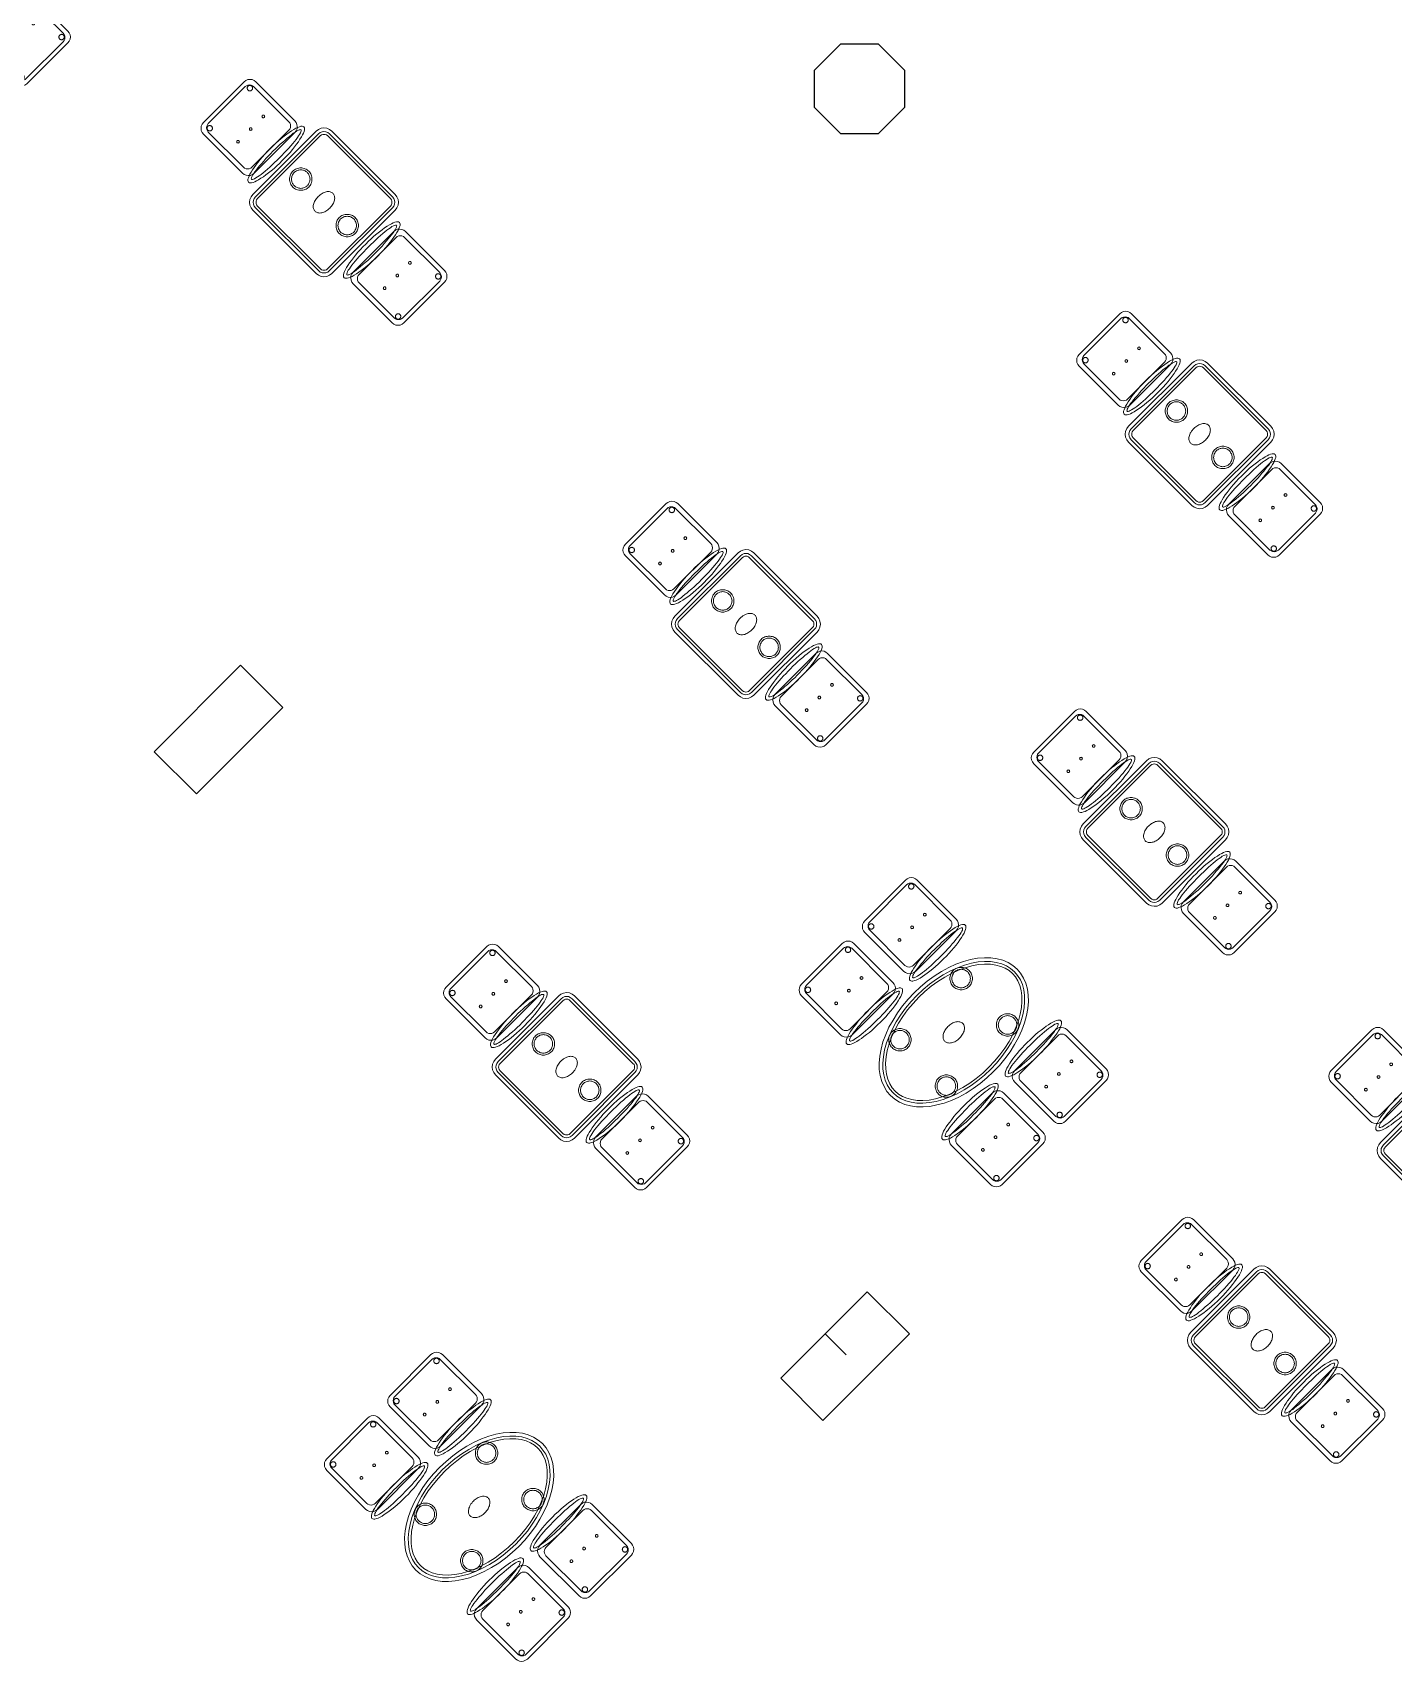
# Model space of a CAD drawing. Header units: metres. Extents: x 2172.2 to 2210.6, y 415.3 to 458.1.
# Drawn here: x 2188.1 to 2197.21, y 426.34 to 437.29 of the extents above; entities that cross this region are included whole.
import ezdxf

# ---------------------------------------------------------------- set-up
doc = ezdxf.new("R2010")
doc.units = ezdxf.units.M
for name, color, linetype, lineweight in [('NC_N1_CHAIRS', 7, 'CONTINUOUS', 13), ('NC_N1_COLUMNS', 7, 'CONTINUOUS', 25), ('NC_N1_TABLES', 7, 'CONTINUOUS', 13), ('NC_N1_WALLS', 7, 'CONTINUOUS', 25)]:
    doc.layers.add(name, color=color, linetype=linetype, lineweight=lineweight)

# ---------------------------------------------------------------- blocks, each defined once
blk = doc.blocks.new('NC_N1_ARCHITECTURE')
at = {"layer": 'NC_N1_COLUMNS', "linetype": 'CONTINUOUS', "lineweight": -2}
for points in [[(3.761419, 2.614322), (3.511421, 2.614322), (3.334645, 2.791097), (3.334678, 3.041131), (3.511421, 3.217871), (3.761419, 3.217871), (3.938195, 3.041095), (3.938195, 2.791097)], [(-0.227707, -1.230871), (-0.807532, -1.810695), (-1.09034, -1.52782), (-0.510547, -0.948031)], [(3.972293, -5.430871), (3.392468, -6.010695), (3.10966, -5.72782), (3.406613, -5.430871), (3.54805, -5.572274), (3.406645, -5.430836), (3.689453, -5.148031)]]:
    blk.add_lwpolyline(points, close=True, dxfattribs=at)
blk = doc.blocks.new('NC_N1_DINING_TWO_SQUARE')
at = {"color": 0, "linetype": 'CONTINUOUS', "lineweight": -2}
for points in [[(0.3, -0.375), (-0.3, -0.375), (-0.319, -0.372), (-0.338, -0.365), (-0.353, -0.353), (-0.365, -0.338), (-0.372, -0.319), (-0.375, -0.3), (-0.375, 0.3), (-0.372, 0.319), (-0.365, 0.337), (-0.353, 0.353), (-0.338, 0.365), (-0.319, 0.372), (-0.3, 0.375), (0.3, 0.375), (0.319, 0.372), (0.337, 0.365), (0.353, 0.353), (0.365, 0.337), (0.372, 0.319), (0.375, 0.3), (0.375, -0.3), (0.372, -0.319), (0.365, -0.338), (0.353, -0.353), (0.337, -0.365), (0.319, -0.372)], [(0.298, -0.35), (-0.298, -0.35), (-0.313, -0.348), (-0.325, -0.343), (-0.335, -0.335), (-0.343, -0.325), (-0.348, -0.313), (-0.35, -0.298), (-0.35, 0.298), (-0.348, 0.313), (-0.343, 0.325), (-0.335, 0.335), (-0.325, 0.343), (-0.313, 0.348), (-0.298, 0.35), (0.298, 0.35), (0.313, 0.348), (0.325, 0.343), (0.335, 0.335), (0.343, 0.325), (0.348, 0.313), (0.35, 0.298), (0.35, -0.298), (0.348, -0.313), (0.343, -0.325), (0.335, -0.335), (0.325, -0.343), (0.313, -0.348)], [(0.297, -0.332), (-0.297, -0.332), (-0.308, -0.331), (-0.316, -0.327), (-0.322, -0.322), (-0.327, -0.316), (-0.331, -0.308), (-0.332, -0.297), (-0.332, 0.297), (-0.331, 0.308), (-0.327, 0.316), (-0.322, 0.322), (-0.316, 0.327), (-0.308, 0.331), (-0.297, 0.332), (0.297, 0.332), (0.308, 0.331), (0.316, 0.327), (0.322, 0.322), (0.327, 0.316), (0.331, 0.308), (0.332, 0.297), (0.332, -0.297), (0.331, -0.308), (0.327, -0.316), (0.322, -0.322), (0.316, -0.327), (0.308, -0.331)], [(0.075, 0.22), (0.075, 0.213), (0.074, 0.205), (0.072, 0.198), (0.069, 0.191), (0.066, 0.185), (0.062, 0.178), (0.058, 0.172), (0.053, 0.167), (0.048, 0.162), (0.042, 0.158), (0.035, 0.154), (0.029, 0.151), (0.022, 0.148), (0.015, 0.146), (0.007, 0.145), (0, 0.145), (-0.007, 0.145), (-0.015, 0.146), (-0.022, 0.148), (-0.029, 0.151), (-0.035, 0.154), (-0.042, 0.158), (-0.048, 0.162), (-0.053, 0.167), (-0.058, 0.172), (-0.062, 0.178), (-0.066, 0.185), (-0.069, 0.191), (-0.072, 0.198), (-0.074, 0.205), (-0.075, 0.213), (-0.075, 0.22), (-0.075, 0.227), (-0.074, 0.235), (-0.072, 0.242), (-0.069, 0.249), (-0.066, 0.255), (-0.062, 0.262), (-0.058, 0.268), (-0.053, 0.273), (-0.048, 0.278), (-0.042, 0.282), (-0.035, 0.286), (-0.029, 0.289), (-0.022, 0.292), (-0.015, 0.294), (-0.007, 0.295), (0, 0.295), (0.007, 0.295), (0.015, 0.294), (0.022, 0.292), (0.029, 0.289), (0.035, 0.286), (0.042, 0.282), (0.048, 0.278), (0.053, 0.273), (0.058, 0.268), (0.062, 0.262), (0.066, 0.255), (0.069, 0.249), (0.072, 0.242), (0.074, 0.235), (0.075, 0.227)], [(0.062, 0.22), (0.062, 0.214), (0.061, 0.208), (0.059, 0.202), (0.057, 0.196), (0.055, 0.191), (0.052, 0.186), (0.048, 0.181), (0.044, 0.176), (0.039, 0.172), (0.034, 0.168), (0.029, 0.165), (0.024, 0.163), (0.018, 0.161), (0.012, 0.159), (0.006, 0.158), (0, 0.158), (-0.006, 0.158), (-0.012, 0.159), (-0.018, 0.161), (-0.024, 0.163), (-0.029, 0.165), (-0.034, 0.168), (-0.039, 0.172), (-0.044, 0.176), (-0.048, 0.181), (-0.052, 0.186), (-0.055, 0.191), (-0.057, 0.196), (-0.059, 0.202), (-0.061, 0.208), (-0.062, 0.214), (-0.062, 0.22), (-0.062, 0.226), (-0.061, 0.232), (-0.059, 0.238), (-0.057, 0.244), (-0.055, 0.249), (-0.052, 0.254), (-0.048, 0.259), (-0.044, 0.264), (-0.039, 0.268), (-0.034, 0.272), (-0.029, 0.275), (-0.024, 0.277), (-0.018, 0.279), (-0.012, 0.281), (-0.006, 0.282), (0, 0.282), (0.006, 0.282), (0.012, 0.281), (0.018, 0.279), (0.024, 0.277), (0.029, 0.275), (0.034, 0.272), (0.039, 0.268), (0.044, 0.264), (0.048, 0.259), (0.052, 0.254), (0.055, 0.249), (0.057, 0.244), (0.059, 0.238), (0.061, 0.232), (0.062, 0.226)], [(0.085, 0), (0.085, 0.005), (0.083, 0.011), (0.081, 0.016), (0.079, 0.021), (0.075, 0.026), (0.071, 0.031), (0.066, 0.035), (0.06, 0.039), (0.054, 0.043), (0.047, 0.046), (0.04, 0.049), (0.033, 0.051), (0.025, 0.053), (0.017, 0.054), (0.008, 0.055), (0, 0.055), (-0.008, 0.055), (-0.017, 0.054), (-0.025, 0.053), (-0.033, 0.051), (-0.04, 0.049), (-0.047, 0.046), (-0.054, 0.043), (-0.06, 0.039), (-0.066, 0.035), (-0.071, 0.031), (-0.075, 0.026), (-0.079, 0.021), (-0.081, 0.016), (-0.083, 0.011), (-0.085, 0.005), (-0.085, 0), (-0.085, -0.005), (-0.083, -0.011), (-0.081, -0.016), (-0.079, -0.021), (-0.075, -0.026), (-0.071, -0.031), (-0.066, -0.035), (-0.06, -0.039), (-0.054, -0.043), (-0.047, -0.046), (-0.04, -0.049), (-0.033, -0.051), (-0.025, -0.053), (-0.017, -0.054), (-0.008, -0.055), (0, -0.055), (0.008, -0.055), (0.017, -0.054), (0.025, -0.053), (0.033, -0.051), (0.04, -0.049), (0.047, -0.046), (0.054, -0.043), (0.06, -0.039), (0.066, -0.035), (0.071, -0.031), (0.075, -0.026), (0.079, -0.021), (0.081, -0.016), (0.083, -0.011), (0.085, -0.005)], [(0.075, -0.22), (0.075, -0.227), (0.074, -0.235), (0.072, -0.242), (0.069, -0.249), (0.066, -0.255), (0.062, -0.262), (0.058, -0.268), (0.053, -0.273), (0.048, -0.278), (0.042, -0.282), (0.035, -0.286), (0.029, -0.289), (0.022, -0.292), (0.015, -0.294), (0.007, -0.295), (0, -0.295), (-0.007, -0.295), (-0.015, -0.294), (-0.022, -0.292), (-0.029, -0.289), (-0.035, -0.286), (-0.042, -0.282), (-0.048, -0.278), (-0.053, -0.273), (-0.058, -0.268), (-0.062, -0.262), (-0.066, -0.255), (-0.069, -0.249), (-0.072, -0.242), (-0.074, -0.235), (-0.075, -0.227), (-0.075, -0.22), (-0.075, -0.213), (-0.074, -0.205), (-0.072, -0.198), (-0.069, -0.191), (-0.066, -0.185), (-0.062, -0.178), (-0.058, -0.172), (-0.053, -0.167), (-0.048, -0.162), (-0.042, -0.158), (-0.035, -0.154), (-0.029, -0.151), (-0.022, -0.148), (-0.015, -0.146), (-0.007, -0.145), (0, -0.145), (0.007, -0.145), (0.015, -0.146), (0.022, -0.148), (0.029, -0.151), (0.035, -0.154), (0.042, -0.158), (0.048, -0.162), (0.053, -0.167), (0.058, -0.172), (0.062, -0.178), (0.066, -0.185), (0.069, -0.191), (0.072, -0.198), (0.074, -0.205), (0.075, -0.213)], [(0.062, -0.22), (0.062, -0.226), (0.061, -0.232), (0.059, -0.238), (0.057, -0.244), (0.055, -0.249), (0.052, -0.254), (0.048, -0.259), (0.044, -0.264), (0.039, -0.268), (0.034, -0.272), (0.029, -0.275), (0.024, -0.277), (0.018, -0.279), (0.012, -0.281), (0.006, -0.282), (0, -0.282), (-0.006, -0.282), (-0.012, -0.281), (-0.018, -0.279), (-0.024, -0.277), (-0.029, -0.275), (-0.034, -0.272), (-0.039, -0.268), (-0.044, -0.264), (-0.048, -0.259), (-0.052, -0.254), (-0.055, -0.249), (-0.057, -0.244), (-0.059, -0.238), (-0.061, -0.232), (-0.062, -0.226), (-0.062, -0.22), (-0.062, -0.214), (-0.061, -0.208), (-0.059, -0.202), (-0.057, -0.196), (-0.055, -0.191), (-0.052, -0.186), (-0.048, -0.181), (-0.044, -0.176), (-0.039, -0.172), (-0.034, -0.168), (-0.029, -0.165), (-0.024, -0.163), (-0.018, -0.161), (-0.012, -0.159), (-0.006, -0.158), (0, -0.158), (0.006, -0.158), (0.012, -0.159), (0.018, -0.161), (0.024, -0.163), (0.029, -0.165), (0.034, -0.168), (0.039, -0.172), (0.044, -0.176), (0.048, -0.181), (0.052, -0.186), (0.055, -0.191), (0.057, -0.196), (0.059, -0.202), (0.061, -0.208), (0.062, -0.214)]]:
    blk.add_lwpolyline(points, close=True, dxfattribs=at)
blk = doc.blocks.new('NC_N1_CHAIR_OLIVE')
at = {"color": 0, "linetype": 'CONTINUOUS', "lineweight": -2}
for points in [[(0.262, 0.222), (0.261, 0.228), (0.257, 0.233), (0.251, 0.239), (0.242, 0.244), (0.231, 0.249), (0.218, 0.254), (0.203, 0.258), (0.185, 0.262), (0.166, 0.266), (0.146, 0.269), (0.124, 0.272), (0.1, 0.275), (0.076, 0.277), (0.051, 0.278), (0.026, 0.279), (0, 0.279), (-0.026, 0.279), (-0.051, 0.278), (-0.076, 0.277), (-0.1, 0.275), (-0.124, 0.272), (-0.146, 0.269), (-0.166, 0.266), (-0.185, 0.262), (-0.203, 0.258), (-0.218, 0.254), (-0.231, 0.249), (-0.242, 0.244), (-0.251, 0.239), (-0.257, 0.233), (-0.261, 0.228), (-0.262, 0.222), (-0.261, 0.216), (-0.257, 0.211), (-0.251, 0.205), (-0.242, 0.2), (-0.231, 0.195), (-0.218, 0.19), (-0.203, 0.186), (-0.185, 0.182), (-0.166, 0.178), (-0.146, 0.175), (-0.124, 0.172), (-0.1, 0.169), (-0.076, 0.167), (-0.051, 0.166), (-0.026, 0.165), (0, 0.165), (0.026, 0.165), (0.051, 0.166), (0.076, 0.167), (0.1, 0.169), (0.124, 0.172), (0.146, 0.175), (0.166, 0.178), (0.185, 0.182), (0.203, 0.186), (0.218, 0.19), (0.231, 0.195), (0.242, 0.2), (0.251, 0.205), (0.257, 0.211), (0.261, 0.216)], [(0.235, 0.222), (0.234, 0.225), (0.23, 0.228), (0.225, 0.231), (0.217, 0.234), (0.207, 0.237), (0.195, 0.239), (0.182, 0.242), (0.166, 0.244), (0.149, 0.246), (0.131, 0.248), (0.111, 0.249), (0.09, 0.251), (0.068, 0.252), (0.046, 0.252), (0.023, 0.253), (0, 0.253), (-0.023, 0.253), (-0.046, 0.252), (-0.068, 0.252), (-0.09, 0.251), (-0.111, 0.249), (-0.131, 0.248), (-0.149, 0.246), (-0.166, 0.244), (-0.182, 0.242), (-0.195, 0.239), (-0.207, 0.237), (-0.217, 0.234), (-0.225, 0.231), (-0.23, 0.228), (-0.234, 0.225), (-0.235, 0.222), (-0.234, 0.219), (-0.23, 0.216), (-0.225, 0.213), (-0.217, 0.21), (-0.207, 0.207), (-0.195, 0.205), (-0.182, 0.202), (-0.166, 0.2), (-0.149, 0.198), (-0.131, 0.196), (-0.111, 0.195), (-0.09, 0.193), (-0.068, 0.192), (-0.046, 0.192), (-0.023, 0.191), (0, 0.191), (0.023, 0.191), (0.046, 0.192), (0.068, 0.192), (0.09, 0.193), (0.111, 0.195), (0.131, 0.196), (0.149, 0.198), (0.166, 0.2), (0.182, 0.202), (0.195, 0.205), (0.207, 0.207), (0.217, 0.21), (0.225, 0.213), (0.23, 0.216), (0.234, 0.219)], [(0.193, -0.275), (-0.193, -0.275), (-0.207, -0.273), (-0.221, -0.268), (-0.232, -0.259), (-0.241, -0.248), (-0.246, -0.234), (-0.248, -0.22), (-0.248, 0.15), (-0.246, 0.164), (-0.241, 0.177), (-0.232, 0.189), (-0.221, 0.198), (-0.207, 0.203), (-0.193, 0.205), (0.193, 0.205), (0.207, 0.203), (0.221, 0.198), (0.232, 0.189), (0.241, 0.177), (0.246, 0.164), (0.248, 0.15), (0.248, -0.22), (0.246, -0.234), (0.241, -0.248), (0.232, -0.259), (0.221, -0.268), (0.207, -0.273)], [(0.175, -0.247), (-0.175, -0.247), (-0.185, -0.246), (-0.195, -0.242), (-0.203, -0.235), (-0.21, -0.227), (-0.214, -0.217), (-0.215, -0.207), (-0.215, 0.126), (-0.214, 0.136), (-0.21, 0.146), (-0.203, 0.154), (-0.195, 0.161), (-0.185, 0.165), (-0.175, 0.166), (0.175, 0.166), (0.185, 0.165), (0.195, 0.161), (0.203, 0.154), (0.21, 0.146), (0.214, 0.136), (0.215, 0.126), (0.215, -0.207), (0.214, -0.217), (0.21, -0.227), (0.203, -0.235), (0.195, -0.242), (0.185, -0.246)], [(-0.111, -0.02), (-0.111, -0.021), (-0.111, -0.022), (-0.111, -0.023), (-0.112, -0.023), (-0.112, -0.024), (-0.113, -0.025), (-0.113, -0.026), (-0.114, -0.026), (-0.114, -0.027), (-0.115, -0.027), (-0.116, -0.028), (-0.117, -0.028), (-0.117, -0.029), (-0.118, -0.029), (-0.119, -0.029), (-0.12, -0.029), (-0.121, -0.029), (-0.122, -0.029), (-0.123, -0.029), (-0.123, -0.028), (-0.124, -0.028), (-0.125, -0.027), (-0.126, -0.027), (-0.126, -0.026), (-0.127, -0.026), (-0.127, -0.025), (-0.128, -0.024), (-0.128, -0.023), (-0.129, -0.023), (-0.129, -0.022), (-0.129, -0.021), (-0.129, -0.02), (-0.129, -0.019), (-0.129, -0.018), (-0.129, -0.017), (-0.128, -0.017), (-0.128, -0.016), (-0.127, -0.015), (-0.127, -0.014), (-0.126, -0.014), (-0.126, -0.013), (-0.125, -0.013), (-0.124, -0.012), (-0.123, -0.012), (-0.123, -0.011), (-0.122, -0.011), (-0.121, -0.011), (-0.12, -0.011), (-0.119, -0.011), (-0.118, -0.011), (-0.117, -0.011), (-0.117, -0.012), (-0.116, -0.012), (-0.115, -0.013), (-0.114, -0.013), (-0.114, -0.014), (-0.113, -0.014), (-0.113, -0.015), (-0.112, -0.016), (-0.112, -0.017), (-0.111, -0.017), (-0.111, -0.018), (-0.111, -0.019)], [(0.009, -0.02), (0.009, -0.021), (0.009, -0.022), (0.009, -0.023), (0.008, -0.023), (0.008, -0.024), (0.007, -0.025), (0.007, -0.026), (0.006, -0.026), (0.006, -0.027), (0.005, -0.027), (0.004, -0.028), (0.003, -0.028), (0.003, -0.029), (0.002, -0.029), (0.001, -0.029), (0, -0.029), (-0.001, -0.029), (-0.002, -0.029), (-0.003, -0.029), (-0.003, -0.028), (-0.004, -0.028), (-0.005, -0.027), (-0.006, -0.027), (-0.006, -0.026), (-0.007, -0.026), (-0.007, -0.025), (-0.008, -0.024), (-0.008, -0.023), (-0.009, -0.023), (-0.009, -0.022), (-0.009, -0.021), (-0.009, -0.02), (-0.009, -0.019), (-0.009, -0.018), (-0.009, -0.017), (-0.008, -0.017), (-0.008, -0.016), (-0.007, -0.015), (-0.007, -0.014), (-0.006, -0.014), (-0.006, -0.013), (-0.005, -0.013), (-0.004, -0.012), (-0.003, -0.012), (-0.003, -0.011), (-0.002, -0.011), (-0.001, -0.011), (0, -0.011), (0.001, -0.011), (0.002, -0.011), (0.003, -0.011), (0.003, -0.012), (0.004, -0.012), (0.005, -0.013), (0.006, -0.013), (0.006, -0.014), (0.007, -0.014), (0.007, -0.015), (0.008, -0.016), (0.008, -0.017), (0.009, -0.017), (0.009, -0.018), (0.009, -0.019)], [(0.129, -0.02), (0.129, -0.021), (0.129, -0.022), (0.129, -0.023), (0.128, -0.023), (0.128, -0.024), (0.127, -0.025), (0.127, -0.026), (0.126, -0.026), (0.126, -0.027), (0.125, -0.027), (0.124, -0.028), (0.123, -0.028), (0.123, -0.029), (0.122, -0.029), (0.121, -0.029), (0.12, -0.029), (0.119, -0.029), (0.118, -0.029), (0.117, -0.029), (0.117, -0.028), (0.116, -0.028), (0.115, -0.027), (0.114, -0.027), (0.114, -0.026), (0.113, -0.026), (0.113, -0.025), (0.112, -0.024), (0.112, -0.023), (0.111, -0.023), (0.111, -0.022), (0.111, -0.021), (0.111, -0.02), (0.111, -0.019), (0.111, -0.018), (0.111, -0.017), (0.112, -0.017), (0.112, -0.016), (0.113, -0.015), (0.113, -0.014), (0.114, -0.014), (0.114, -0.013), (0.115, -0.013), (0.116, -0.012), (0.117, -0.012), (0.117, -0.011), (0.118, -0.011), (0.119, -0.011), (0.12, -0.011), (0.121, -0.011), (0.122, -0.011), (0.123, -0.011), (0.123, -0.012), (0.124, -0.012), (0.125, -0.013), (0.126, -0.013), (0.126, -0.014), (0.127, -0.014), (0.127, -0.015), (0.128, -0.016), (0.128, -0.017), (0.129, -0.017), (0.129, -0.018), (0.129, -0.019)], [(-0.172, -0.218), (-0.172, -0.22), (-0.172, -0.222), (-0.173, -0.223), (-0.173, -0.225), (-0.174, -0.226), (-0.175, -0.228), (-0.176, -0.229), (-0.177, -0.231), (-0.179, -0.232), (-0.18, -0.233), (-0.182, -0.234), (-0.183, -0.235), (-0.185, -0.235), (-0.186, -0.236), (-0.188, -0.236), (-0.19, -0.236), (-0.192, -0.236), (-0.194, -0.236), (-0.195, -0.235), (-0.197, -0.235), (-0.198, -0.234), (-0.2, -0.233), (-0.201, -0.232), (-0.203, -0.231), (-0.204, -0.229), (-0.205, -0.228), (-0.206, -0.226), (-0.207, -0.225), (-0.207, -0.223), (-0.208, -0.222), (-0.208, -0.22), (-0.208, -0.218), (-0.208, -0.216), (-0.208, -0.214), (-0.207, -0.213), (-0.207, -0.211), (-0.206, -0.21), (-0.205, -0.208), (-0.204, -0.207), (-0.203, -0.205), (-0.201, -0.204), (-0.2, -0.203), (-0.198, -0.202), (-0.197, -0.201), (-0.195, -0.201), (-0.194, -0.2), (-0.192, -0.2), (-0.19, -0.2), (-0.188, -0.2), (-0.186, -0.2), (-0.185, -0.201), (-0.183, -0.201), (-0.182, -0.202), (-0.18, -0.203), (-0.179, -0.204), (-0.177, -0.205), (-0.176, -0.207), (-0.175, -0.208), (-0.174, -0.21), (-0.173, -0.211), (-0.173, -0.213), (-0.172, -0.214), (-0.172, -0.216)], [(0.208, -0.218), (0.208, -0.22), (0.208, -0.222), (0.207, -0.223), (0.207, -0.225), (0.206, -0.226), (0.205, -0.228), (0.204, -0.229), (0.203, -0.231), (0.201, -0.232), (0.2, -0.233), (0.198, -0.234), (0.197, -0.235), (0.195, -0.235), (0.194, -0.236), (0.192, -0.236), (0.19, -0.236), (0.188, -0.236), (0.186, -0.236), (0.185, -0.235), (0.183, -0.235), (0.182, -0.234), (0.18, -0.233), (0.179, -0.232), (0.177, -0.231), (0.176, -0.229), (0.175, -0.228), (0.174, -0.226), (0.173, -0.225), (0.173, -0.223), (0.172, -0.222), (0.172, -0.22), (0.172, -0.218), (0.172, -0.216), (0.172, -0.214), (0.173, -0.213), (0.173, -0.211), (0.174, -0.21), (0.175, -0.208), (0.176, -0.207), (0.177, -0.205), (0.179, -0.204), (0.18, -0.203), (0.182, -0.202), (0.183, -0.201), (0.185, -0.201), (0.186, -0.2), (0.188, -0.2), (0.19, -0.2), (0.192, -0.2), (0.194, -0.2), (0.195, -0.201), (0.197, -0.201), (0.198, -0.202), (0.2, -0.203), (0.201, -0.204), (0.203, -0.205), (0.204, -0.207), (0.205, -0.208), (0.206, -0.21), (0.207, -0.211), (0.207, -0.213), (0.208, -0.214), (0.208, -0.216)]]:
    blk.add_lwpolyline(points, close=True, dxfattribs=at)
blk = doc.blocks.new('NC_N1_CHAIR_IVORY')
at = {"color": 0, "linetype": 'CONTINUOUS', "lineweight": -2}
for points in [[(0.262, 0.222), (0.261, 0.228), (0.257, 0.233), (0.251, 0.239), (0.242, 0.244), (0.231, 0.249), (0.218, 0.254), (0.203, 0.258), (0.185, 0.262), (0.166, 0.266), (0.146, 0.269), (0.124, 0.272), (0.1, 0.275), (0.076, 0.277), (0.051, 0.278), (0.026, 0.279), (0, 0.279), (-0.026, 0.279), (-0.051, 0.278), (-0.076, 0.277), (-0.1, 0.275), (-0.124, 0.272), (-0.146, 0.269), (-0.166, 0.266), (-0.185, 0.262), (-0.203, 0.258), (-0.218, 0.254), (-0.231, 0.249), (-0.242, 0.244), (-0.251, 0.239), (-0.257, 0.233), (-0.261, 0.228), (-0.262, 0.222), (-0.261, 0.216), (-0.257, 0.211), (-0.251, 0.205), (-0.242, 0.2), (-0.231, 0.195), (-0.218, 0.19), (-0.203, 0.186), (-0.185, 0.182), (-0.166, 0.178), (-0.146, 0.175), (-0.124, 0.172), (-0.1, 0.169), (-0.076, 0.167), (-0.051, 0.166), (-0.026, 0.165), (0, 0.165), (0.026, 0.165), (0.051, 0.166), (0.076, 0.167), (0.1, 0.169), (0.124, 0.172), (0.146, 0.175), (0.166, 0.178), (0.185, 0.182), (0.203, 0.186), (0.218, 0.19), (0.231, 0.195), (0.242, 0.2), (0.251, 0.205), (0.257, 0.211), (0.261, 0.216)], [(0.235, 0.222), (0.234, 0.225), (0.23, 0.228), (0.225, 0.231), (0.217, 0.234), (0.207, 0.237), (0.195, 0.239), (0.182, 0.242), (0.166, 0.244), (0.149, 0.246), (0.131, 0.248), (0.111, 0.249), (0.09, 0.251), (0.068, 0.252), (0.046, 0.252), (0.023, 0.253), (0, 0.253), (-0.023, 0.253), (-0.046, 0.252), (-0.068, 0.252), (-0.09, 0.251), (-0.111, 0.249), (-0.131, 0.248), (-0.149, 0.246), (-0.166, 0.244), (-0.182, 0.242), (-0.195, 0.239), (-0.207, 0.237), (-0.217, 0.234), (-0.225, 0.231), (-0.23, 0.228), (-0.234, 0.225), (-0.235, 0.222), (-0.234, 0.219), (-0.23, 0.216), (-0.225, 0.213), (-0.217, 0.21), (-0.207, 0.207), (-0.195, 0.205), (-0.182, 0.202), (-0.166, 0.2), (-0.149, 0.198), (-0.131, 0.196), (-0.111, 0.195), (-0.09, 0.193), (-0.068, 0.192), (-0.046, 0.192), (-0.023, 0.191), (0, 0.191), (0.023, 0.191), (0.046, 0.192), (0.068, 0.192), (0.09, 0.193), (0.111, 0.195), (0.131, 0.196), (0.149, 0.198), (0.166, 0.2), (0.182, 0.202), (0.195, 0.205), (0.207, 0.207), (0.217, 0.21), (0.225, 0.213), (0.23, 0.216), (0.234, 0.219)], [(0.193, -0.275), (-0.193, -0.275), (-0.207, -0.273), (-0.221, -0.268), (-0.232, -0.259), (-0.241, -0.248), (-0.246, -0.234), (-0.248, -0.22), (-0.248, 0.15), (-0.246, 0.164), (-0.241, 0.177), (-0.232, 0.189), (-0.221, 0.198), (-0.207, 0.203), (-0.193, 0.205), (0.193, 0.205), (0.207, 0.203), (0.221, 0.198), (0.232, 0.189), (0.241, 0.177), (0.246, 0.164), (0.248, 0.15), (0.248, -0.22), (0.246, -0.234), (0.241, -0.248), (0.232, -0.259), (0.221, -0.268), (0.207, -0.273)], [(0.175, -0.247), (-0.175, -0.247), (-0.185, -0.246), (-0.195, -0.242), (-0.203, -0.235), (-0.21, -0.227), (-0.214, -0.217), (-0.215, -0.207), (-0.215, 0.126), (-0.214, 0.136), (-0.21, 0.146), (-0.203, 0.154), (-0.195, 0.161), (-0.185, 0.165), (-0.175, 0.166), (0.175, 0.166), (0.185, 0.165), (0.195, 0.161), (0.203, 0.154), (0.21, 0.146), (0.214, 0.136), (0.215, 0.126), (0.215, -0.207), (0.214, -0.217), (0.21, -0.227), (0.203, -0.235), (0.195, -0.242), (0.185, -0.246)], [(-0.111, -0.02), (-0.111, -0.021), (-0.111, -0.022), (-0.111, -0.023), (-0.112, -0.023), (-0.112, -0.024), (-0.113, -0.025), (-0.113, -0.026), (-0.114, -0.026), (-0.114, -0.027), (-0.115, -0.027), (-0.116, -0.028), (-0.117, -0.028), (-0.117, -0.029), (-0.118, -0.029), (-0.119, -0.029), (-0.12, -0.029), (-0.121, -0.029), (-0.122, -0.029), (-0.123, -0.029), (-0.123, -0.028), (-0.124, -0.028), (-0.125, -0.027), (-0.126, -0.027), (-0.126, -0.026), (-0.127, -0.026), (-0.127, -0.025), (-0.128, -0.024), (-0.128, -0.023), (-0.129, -0.023), (-0.129, -0.022), (-0.129, -0.021), (-0.129, -0.02), (-0.129, -0.019), (-0.129, -0.018), (-0.129, -0.017), (-0.128, -0.017), (-0.128, -0.016), (-0.127, -0.015), (-0.127, -0.014), (-0.126, -0.014), (-0.126, -0.013), (-0.125, -0.013), (-0.124, -0.012), (-0.123, -0.012), (-0.123, -0.011), (-0.122, -0.011), (-0.121, -0.011), (-0.12, -0.011), (-0.119, -0.011), (-0.118, -0.011), (-0.117, -0.011), (-0.117, -0.012), (-0.116, -0.012), (-0.115, -0.013), (-0.114, -0.013), (-0.114, -0.014), (-0.113, -0.014), (-0.113, -0.015), (-0.112, -0.016), (-0.112, -0.017), (-0.111, -0.017), (-0.111, -0.018), (-0.111, -0.019)], [(0.009, -0.02), (0.009, -0.021), (0.009, -0.022), (0.009, -0.023), (0.008, -0.023), (0.008, -0.024), (0.007, -0.025), (0.007, -0.026), (0.006, -0.026), (0.006, -0.027), (0.005, -0.027), (0.004, -0.028), (0.003, -0.028), (0.003, -0.029), (0.002, -0.029), (0.001, -0.029), (0, -0.029), (-0.001, -0.029), (-0.002, -0.029), (-0.003, -0.029), (-0.003, -0.028), (-0.004, -0.028), (-0.005, -0.027), (-0.006, -0.027), (-0.006, -0.026), (-0.007, -0.026), (-0.007, -0.025), (-0.008, -0.024), (-0.008, -0.023), (-0.009, -0.023), (-0.009, -0.022), (-0.009, -0.021), (-0.009, -0.02), (-0.009, -0.019), (-0.009, -0.018), (-0.009, -0.017), (-0.008, -0.017), (-0.008, -0.016), (-0.007, -0.015), (-0.007, -0.014), (-0.006, -0.014), (-0.006, -0.013), (-0.005, -0.013), (-0.004, -0.012), (-0.003, -0.012), (-0.003, -0.011), (-0.002, -0.011), (-0.001, -0.011), (0, -0.011), (0.001, -0.011), (0.002, -0.011), (0.003, -0.011), (0.003, -0.012), (0.004, -0.012), (0.005, -0.013), (0.006, -0.013), (0.006, -0.014), (0.007, -0.014), (0.007, -0.015), (0.008, -0.016), (0.008, -0.017), (0.009, -0.017), (0.009, -0.018), (0.009, -0.019)], [(0.129, -0.02), (0.129, -0.021), (0.129, -0.022), (0.129, -0.023), (0.128, -0.023), (0.128, -0.024), (0.127, -0.025), (0.127, -0.026), (0.126, -0.026), (0.126, -0.027), (0.125, -0.027), (0.124, -0.028), (0.123, -0.028), (0.123, -0.029), (0.122, -0.029), (0.121, -0.029), (0.12, -0.029), (0.119, -0.029), (0.118, -0.029), (0.117, -0.029), (0.117, -0.028), (0.116, -0.028), (0.115, -0.027), (0.114, -0.027), (0.114, -0.026), (0.113, -0.026), (0.113, -0.025), (0.112, -0.024), (0.112, -0.023), (0.111, -0.023), (0.111, -0.022), (0.111, -0.021), (0.111, -0.02), (0.111, -0.019), (0.111, -0.018), (0.111, -0.017), (0.112, -0.017), (0.112, -0.016), (0.113, -0.015), (0.113, -0.014), (0.114, -0.014), (0.114, -0.013), (0.115, -0.013), (0.116, -0.012), (0.117, -0.012), (0.117, -0.011), (0.118, -0.011), (0.119, -0.011), (0.12, -0.011), (0.121, -0.011), (0.122, -0.011), (0.123, -0.011), (0.123, -0.012), (0.124, -0.012), (0.125, -0.013), (0.126, -0.013), (0.126, -0.014), (0.127, -0.014), (0.127, -0.015), (0.128, -0.016), (0.128, -0.017), (0.129, -0.017), (0.129, -0.018), (0.129, -0.019)], [(-0.172, -0.218), (-0.172, -0.22), (-0.172, -0.222), (-0.173, -0.223), (-0.173, -0.225), (-0.174, -0.226), (-0.175, -0.228), (-0.176, -0.229), (-0.177, -0.231), (-0.179, -0.232), (-0.18, -0.233), (-0.182, -0.234), (-0.183, -0.235), (-0.185, -0.235), (-0.186, -0.236), (-0.188, -0.236), (-0.19, -0.236), (-0.192, -0.236), (-0.194, -0.236), (-0.195, -0.235), (-0.197, -0.235), (-0.198, -0.234), (-0.2, -0.233), (-0.201, -0.232), (-0.203, -0.231), (-0.204, -0.229), (-0.205, -0.228), (-0.206, -0.226), (-0.207, -0.225), (-0.207, -0.223), (-0.208, -0.222), (-0.208, -0.22), (-0.208, -0.218), (-0.208, -0.216), (-0.208, -0.214), (-0.207, -0.213), (-0.207, -0.211), (-0.206, -0.21), (-0.205, -0.208), (-0.204, -0.207), (-0.203, -0.205), (-0.201, -0.204), (-0.2, -0.203), (-0.198, -0.202), (-0.197, -0.201), (-0.195, -0.201), (-0.194, -0.2), (-0.192, -0.2), (-0.19, -0.2), (-0.188, -0.2), (-0.186, -0.2), (-0.185, -0.201), (-0.183, -0.201), (-0.182, -0.202), (-0.18, -0.203), (-0.179, -0.204), (-0.177, -0.205), (-0.176, -0.207), (-0.175, -0.208), (-0.174, -0.21), (-0.173, -0.211), (-0.173, -0.213), (-0.172, -0.214), (-0.172, -0.216)], [(0.208, -0.218), (0.208, -0.22), (0.208, -0.222), (0.207, -0.223), (0.207, -0.225), (0.206, -0.226), (0.205, -0.228), (0.204, -0.229), (0.203, -0.231), (0.201, -0.232), (0.2, -0.233), (0.198, -0.234), (0.197, -0.235), (0.195, -0.235), (0.194, -0.236), (0.192, -0.236), (0.19, -0.236), (0.188, -0.236), (0.186, -0.236), (0.185, -0.235), (0.183, -0.235), (0.182, -0.234), (0.18, -0.233), (0.179, -0.232), (0.177, -0.231), (0.176, -0.229), (0.175, -0.228), (0.174, -0.226), (0.173, -0.225), (0.173, -0.223), (0.172, -0.222), (0.172, -0.22), (0.172, -0.218), (0.172, -0.216), (0.172, -0.214), (0.173, -0.213), (0.173, -0.211), (0.174, -0.21), (0.175, -0.208), (0.176, -0.207), (0.177, -0.205), (0.179, -0.204), (0.18, -0.203), (0.182, -0.202), (0.183, -0.201), (0.185, -0.201), (0.186, -0.2), (0.188, -0.2), (0.19, -0.2), (0.192, -0.2), (0.194, -0.2), (0.195, -0.201), (0.197, -0.201), (0.198, -0.202), (0.2, -0.203), (0.201, -0.204), (0.203, -0.205), (0.204, -0.207), (0.205, -0.208), (0.206, -0.21), (0.207, -0.211), (0.207, -0.213), (0.208, -0.214), (0.208, -0.216)]]:
    blk.add_lwpolyline(points, close=True, dxfattribs=at)
blk = doc.blocks.new('NC_N1_DINING_2')
at = {"color": 0, "linetype": 'CONTINUOUS', "lineweight": -2}
for points in [[(0.6, 0), (0.597, 0.037), (0.588, 0.073), (0.574, 0.109), (0.554, 0.144), (0.529, 0.177), (0.499, 0.208), (0.464, 0.238), (0.424, 0.265), (0.381, 0.29), (0.333, 0.312), (0.283, 0.331), (0.23, 0.346), (0.174, 0.359), (0.117, 0.368), (0.059, 0.373), (0, 0.375), (-0.059, 0.373), (-0.117, 0.368), (-0.174, 0.359), (-0.23, 0.346), (-0.283, 0.331), (-0.333, 0.312), (-0.381, 0.29), (-0.424, 0.265), (-0.464, 0.238), (-0.499, 0.208), (-0.529, 0.177), (-0.554, 0.144), (-0.574, 0.109), (-0.588, 0.073), (-0.597, 0.037), (-0.6, 0), (-0.597, -0.037), (-0.588, -0.073), (-0.574, -0.109), (-0.554, -0.144), (-0.529, -0.177), (-0.499, -0.208), (-0.464, -0.238), (-0.424, -0.265), (-0.381, -0.29), (-0.333, -0.312), (-0.283, -0.331), (-0.23, -0.346), (-0.174, -0.359), (-0.117, -0.368), (-0.059, -0.373), (0, -0.375), (0.059, -0.373), (0.117, -0.368), (0.174, -0.359), (0.23, -0.346), (0.283, -0.331), (0.333, -0.312), (0.381, -0.29), (0.424, -0.265), (0.464, -0.238), (0.499, -0.208), (0.529, -0.177), (0.554, -0.144), (0.574, -0.109), (0.588, -0.073), (0.597, -0.037)], [(0.575, 0), (0.572, -0.033), (0.565, -0.066), (0.552, -0.098), (0.533, -0.13), (0.51, -0.161), (0.482, -0.19), (0.449, -0.218), (0.411, -0.244), (0.369, -0.268), (0.324, -0.289), (0.275, -0.307), (0.223, -0.322), (0.17, -0.334), (0.114, -0.343), (0.057, -0.348), (0, -0.35), (-0.057, -0.348), (-0.114, -0.343), (-0.17, -0.334), (-0.223, -0.322), (-0.275, -0.307), (-0.324, -0.289), (-0.369, -0.268), (-0.411, -0.244), (-0.449, -0.218), (-0.482, -0.19), (-0.51, -0.161), (-0.533, -0.13), (-0.552, -0.098), (-0.565, -0.066), (-0.572, -0.033), (-0.575, 0), (-0.572, 0.033), (-0.565, 0.066), (-0.552, 0.098), (-0.533, 0.13), (-0.51, 0.161), (-0.482, 0.19), (-0.449, 0.218), (-0.411, 0.244), (-0.369, 0.268), (-0.324, 0.289), (-0.275, 0.307), (-0.223, 0.322), (-0.17, 0.334), (-0.114, 0.343), (-0.057, 0.348), (0, 0.35), (0.057, 0.348), (0.114, 0.343), (0.17, 0.334), (0.223, 0.322), (0.275, 0.307), (0.324, 0.289), (0.369, 0.268), (0.411, 0.244), (0.449, 0.218), (0.482, 0.19), (0.51, 0.161), (0.533, 0.13), (0.552, 0.098), (0.565, 0.066), (0.572, 0.033)], [(0.557, 0), (0.555, -0.03), (0.547, -0.06), (0.535, -0.09), (0.518, -0.12), (0.496, -0.149), (0.469, -0.177), (0.438, -0.204), (0.401, -0.229), (0.361, -0.252), (0.317, -0.272), (0.269, -0.29), (0.219, -0.305), (0.166, -0.317), (0.112, -0.325), (0.056, -0.33), (0, -0.332), (-0.056, -0.33), (-0.112, -0.325), (-0.166, -0.317), (-0.219, -0.305), (-0.269, -0.29), (-0.317, -0.272), (-0.361, -0.252), (-0.401, -0.229), (-0.438, -0.204), (-0.469, -0.177), (-0.496, -0.149), (-0.518, -0.12), (-0.535, -0.09), (-0.547, -0.06), (-0.555, -0.03), (-0.557, 0), (-0.555, 0.03), (-0.547, 0.06), (-0.535, 0.09), (-0.518, 0.12), (-0.496, 0.149), (-0.469, 0.177), (-0.438, 0.204), (-0.401, 0.229), (-0.361, 0.252), (-0.317, 0.272), (-0.269, 0.29), (-0.219, 0.305), (-0.166, 0.317), (-0.112, 0.325), (-0.056, 0.33), (0, 0.332), (0.056, 0.33), (0.112, 0.325), (0.166, 0.317), (0.219, 0.305), (0.269, 0.29), (0.317, 0.272), (0.361, 0.252), (0.401, 0.229), (0.438, 0.204), (0.469, 0.177), (0.496, 0.149), (0.518, 0.12), (0.535, 0.09), (0.547, 0.06), (0.555, 0.03)], [(-0.215, 0.22), (-0.215, 0.213), (-0.216, 0.205), (-0.218, 0.198), (-0.221, 0.191), (-0.224, 0.185), (-0.228, 0.178), (-0.232, 0.172), (-0.237, 0.167), (-0.242, 0.162), (-0.248, 0.158), (-0.255, 0.154), (-0.261, 0.151), (-0.268, 0.148), (-0.275, 0.146), (-0.283, 0.145), (-0.29, 0.145), (-0.297, 0.145), (-0.305, 0.146), (-0.312, 0.148), (-0.319, 0.151), (-0.325, 0.154), (-0.332, 0.158), (-0.338, 0.162), (-0.343, 0.167), (-0.348, 0.172), (-0.352, 0.178), (-0.356, 0.185), (-0.359, 0.191), (-0.362, 0.198), (-0.364, 0.205), (-0.365, 0.213), (-0.365, 0.22), (-0.365, 0.227), (-0.364, 0.235), (-0.362, 0.242), (-0.359, 0.249), (-0.356, 0.255), (-0.352, 0.262), (-0.348, 0.268), (-0.343, 0.273), (-0.338, 0.278), (-0.332, 0.282), (-0.325, 0.286), (-0.319, 0.289), (-0.312, 0.292), (-0.305, 0.294), (-0.297, 0.295), (-0.29, 0.295), (-0.283, 0.295), (-0.275, 0.294), (-0.268, 0.292), (-0.261, 0.289), (-0.255, 0.286), (-0.248, 0.282), (-0.242, 0.278), (-0.237, 0.273), (-0.232, 0.268), (-0.228, 0.262), (-0.224, 0.255), (-0.221, 0.249), (-0.218, 0.242), (-0.216, 0.235), (-0.215, 0.227)], [(-0.228, 0.22), (-0.228, 0.214), (-0.229, 0.208), (-0.231, 0.202), (-0.233, 0.196), (-0.235, 0.191), (-0.238, 0.186), (-0.242, 0.181), (-0.246, 0.176), (-0.251, 0.172), (-0.256, 0.168), (-0.261, 0.165), (-0.266, 0.163), (-0.272, 0.161), (-0.278, 0.159), (-0.284, 0.158), (-0.29, 0.158), (-0.296, 0.158), (-0.302, 0.159), (-0.308, 0.161), (-0.314, 0.163), (-0.319, 0.165), (-0.324, 0.168), (-0.329, 0.172), (-0.334, 0.176), (-0.338, 0.181), (-0.342, 0.186), (-0.345, 0.191), (-0.347, 0.196), (-0.349, 0.202), (-0.351, 0.208), (-0.352, 0.214), (-0.352, 0.22), (-0.352, 0.226), (-0.351, 0.232), (-0.349, 0.238), (-0.347, 0.244), (-0.345, 0.249), (-0.342, 0.254), (-0.338, 0.259), (-0.334, 0.264), (-0.329, 0.268), (-0.324, 0.272), (-0.319, 0.275), (-0.314, 0.277), (-0.308, 0.279), (-0.302, 0.281), (-0.296, 0.282), (-0.29, 0.282), (-0.284, 0.282), (-0.278, 0.281), (-0.272, 0.279), (-0.266, 0.277), (-0.261, 0.275), (-0.256, 0.272), (-0.251, 0.268), (-0.246, 0.264), (-0.242, 0.259), (-0.238, 0.254), (-0.235, 0.249), (-0.233, 0.244), (-0.231, 0.238), (-0.229, 0.232), (-0.228, 0.226)], [(0.365, 0.22), (0.365, 0.213), (0.364, 0.205), (0.362, 0.198), (0.359, 0.191), (0.356, 0.185), (0.352, 0.178), (0.348, 0.172), (0.343, 0.167), (0.338, 0.162), (0.332, 0.158), (0.325, 0.154), (0.319, 0.151), (0.312, 0.148), (0.305, 0.146), (0.297, 0.145), (0.29, 0.145), (0.283, 0.145), (0.275, 0.146), (0.268, 0.148), (0.261, 0.151), (0.255, 0.154), (0.248, 0.158), (0.242, 0.162), (0.237, 0.167), (0.232, 0.172), (0.228, 0.178), (0.224, 0.185), (0.221, 0.191), (0.218, 0.198), (0.216, 0.205), (0.215, 0.213), (0.215, 0.22), (0.215, 0.227), (0.216, 0.235), (0.218, 0.242), (0.221, 0.249), (0.224, 0.255), (0.228, 0.262), (0.232, 0.268), (0.237, 0.273), (0.242, 0.278), (0.248, 0.282), (0.255, 0.286), (0.261, 0.289), (0.268, 0.292), (0.275, 0.294), (0.283, 0.295), (0.29, 0.295), (0.297, 0.295), (0.305, 0.294), (0.312, 0.292), (0.319, 0.289), (0.325, 0.286), (0.332, 0.282), (0.338, 0.278), (0.343, 0.273), (0.348, 0.268), (0.352, 0.262), (0.356, 0.255), (0.359, 0.249), (0.362, 0.242), (0.364, 0.235), (0.365, 0.227)], [(0.352, 0.22), (0.352, 0.214), (0.351, 0.208), (0.349, 0.202), (0.347, 0.196), (0.345, 0.191), (0.342, 0.186), (0.338, 0.181), (0.334, 0.176), (0.329, 0.172), (0.324, 0.168), (0.319, 0.165), (0.314, 0.163), (0.308, 0.161), (0.302, 0.159), (0.296, 0.158), (0.29, 0.158), (0.284, 0.158), (0.278, 0.159), (0.272, 0.161), (0.266, 0.163), (0.261, 0.165), (0.256, 0.168), (0.251, 0.172), (0.246, 0.176), (0.242, 0.181), (0.238, 0.186), (0.235, 0.191), (0.233, 0.196), (0.231, 0.202), (0.229, 0.208), (0.228, 0.214), (0.228, 0.22), (0.228, 0.226), (0.229, 0.232), (0.231, 0.238), (0.233, 0.244), (0.235, 0.249), (0.238, 0.254), (0.242, 0.259), (0.246, 0.264), (0.251, 0.268), (0.256, 0.272), (0.261, 0.275), (0.266, 0.277), (0.272, 0.279), (0.278, 0.281), (0.284, 0.282), (0.29, 0.282), (0.296, 0.282), (0.302, 0.281), (0.308, 0.279), (0.314, 0.277), (0.319, 0.275), (0.324, 0.272), (0.329, 0.268), (0.334, 0.264), (0.338, 0.259), (0.342, 0.254), (0.345, 0.249), (0.347, 0.244), (0.349, 0.238), (0.351, 0.232), (0.352, 0.226)], [(0.085, 0), (0.085, 0.005), (0.083, 0.011), (0.081, 0.016), (0.079, 0.021), (0.075, 0.026), (0.071, 0.031), (0.066, 0.035), (0.06, 0.039), (0.054, 0.043), (0.047, 0.046), (0.04, 0.049), (0.033, 0.051), (0.025, 0.053), (0.017, 0.054), (0.008, 0.055), (0, 0.055), (-0.008, 0.055), (-0.017, 0.054), (-0.025, 0.053), (-0.033, 0.051), (-0.04, 0.049), (-0.047, 0.046), (-0.054, 0.043), (-0.06, 0.039), (-0.066, 0.035), (-0.071, 0.031), (-0.075, 0.026), (-0.079, 0.021), (-0.081, 0.016), (-0.083, 0.011), (-0.085, 0.005), (-0.085, 0), (-0.085, -0.005), (-0.083, -0.011), (-0.081, -0.016), (-0.079, -0.021), (-0.075, -0.026), (-0.071, -0.031), (-0.066, -0.035), (-0.06, -0.039), (-0.054, -0.043), (-0.047, -0.046), (-0.04, -0.049), (-0.033, -0.051), (-0.025, -0.053), (-0.017, -0.054), (-0.008, -0.055), (0, -0.055), (0.008, -0.055), (0.017, -0.054), (0.025, -0.053), (0.033, -0.051), (0.04, -0.049), (0.047, -0.046), (0.054, -0.043), (0.06, -0.039), (0.066, -0.035), (0.071, -0.031), (0.075, -0.026), (0.079, -0.021), (0.081, -0.016), (0.083, -0.011), (0.085, -0.005)], [(-0.215, -0.22), (-0.215, -0.227), (-0.216, -0.235), (-0.218, -0.242), (-0.221, -0.249), (-0.224, -0.255), (-0.228, -0.262), (-0.232, -0.268), (-0.237, -0.273), (-0.242, -0.278), (-0.248, -0.282), (-0.255, -0.286), (-0.261, -0.289), (-0.268, -0.292), (-0.275, -0.294), (-0.283, -0.295), (-0.29, -0.295), (-0.297, -0.295), (-0.305, -0.294), (-0.312, -0.292), (-0.319, -0.289), (-0.325, -0.286), (-0.332, -0.282), (-0.338, -0.278), (-0.343, -0.273), (-0.348, -0.268), (-0.352, -0.262), (-0.356, -0.255), (-0.359, -0.249), (-0.362, -0.242), (-0.364, -0.235), (-0.365, -0.227), (-0.365, -0.22), (-0.365, -0.213), (-0.364, -0.205), (-0.362, -0.198), (-0.359, -0.191), (-0.356, -0.185), (-0.352, -0.178), (-0.348, -0.172), (-0.343, -0.167), (-0.338, -0.162), (-0.332, -0.158), (-0.325, -0.154), (-0.319, -0.151), (-0.312, -0.148), (-0.305, -0.146), (-0.297, -0.145), (-0.29, -0.145), (-0.283, -0.145), (-0.275, -0.146), (-0.268, -0.148), (-0.261, -0.151), (-0.255, -0.154), (-0.248, -0.158), (-0.242, -0.162), (-0.237, -0.167), (-0.232, -0.172), (-0.228, -0.178), (-0.224, -0.185), (-0.221, -0.191), (-0.218, -0.198), (-0.216, -0.205), (-0.215, -0.213)], [(-0.228, -0.22), (-0.228, -0.226), (-0.229, -0.232), (-0.231, -0.238), (-0.233, -0.244), (-0.235, -0.249), (-0.238, -0.254), (-0.242, -0.259), (-0.246, -0.264), (-0.251, -0.268), (-0.256, -0.272), (-0.261, -0.275), (-0.266, -0.277), (-0.272, -0.279), (-0.278, -0.281), (-0.284, -0.282), (-0.29, -0.282), (-0.296, -0.282), (-0.302, -0.281), (-0.308, -0.279), (-0.314, -0.277), (-0.319, -0.275), (-0.324, -0.272), (-0.329, -0.268), (-0.334, -0.264), (-0.338, -0.259), (-0.342, -0.254), (-0.345, -0.249), (-0.347, -0.244), (-0.349, -0.238), (-0.351, -0.232), (-0.352, -0.226), (-0.352, -0.22), (-0.352, -0.214), (-0.351, -0.208), (-0.349, -0.202), (-0.347, -0.196), (-0.345, -0.191), (-0.342, -0.186), (-0.338, -0.181), (-0.334, -0.176), (-0.329, -0.172), (-0.324, -0.168), (-0.319, -0.165), (-0.314, -0.163), (-0.308, -0.161), (-0.302, -0.159), (-0.296, -0.158), (-0.29, -0.158), (-0.284, -0.158), (-0.278, -0.159), (-0.272, -0.161), (-0.266, -0.163), (-0.261, -0.165), (-0.256, -0.168), (-0.251, -0.172), (-0.246, -0.176), (-0.242, -0.181), (-0.238, -0.186), (-0.235, -0.191), (-0.233, -0.196), (-0.231, -0.202), (-0.229, -0.208), (-0.228, -0.214)], [(0.365, -0.22), (0.365, -0.227), (0.364, -0.235), (0.362, -0.242), (0.359, -0.249), (0.356, -0.255), (0.352, -0.262), (0.348, -0.268), (0.343, -0.273), (0.338, -0.278), (0.332, -0.282), (0.325, -0.286), (0.319, -0.289), (0.312, -0.292), (0.305, -0.294), (0.297, -0.295), (0.29, -0.295), (0.283, -0.295), (0.275, -0.294), (0.268, -0.292), (0.261, -0.289), (0.255, -0.286), (0.248, -0.282), (0.242, -0.278), (0.237, -0.273), (0.232, -0.268), (0.228, -0.262), (0.224, -0.255), (0.221, -0.249), (0.218, -0.242), (0.216, -0.235), (0.215, -0.227), (0.215, -0.22), (0.215, -0.213), (0.216, -0.205), (0.218, -0.198), (0.221, -0.191), (0.224, -0.185), (0.228, -0.178), (0.232, -0.172), (0.237, -0.167), (0.242, -0.162), (0.248, -0.158), (0.255, -0.154), (0.261, -0.151), (0.268, -0.148), (0.275, -0.146), (0.283, -0.145), (0.29, -0.145), (0.297, -0.145), (0.305, -0.146), (0.312, -0.148), (0.319, -0.151), (0.325, -0.154), (0.332, -0.158), (0.338, -0.162), (0.343, -0.167), (0.348, -0.172), (0.352, -0.178), (0.356, -0.185), (0.359, -0.191), (0.362, -0.198), (0.364, -0.205), (0.365, -0.213)], [(0.352, -0.22), (0.352, -0.226), (0.351, -0.232), (0.349, -0.238), (0.347, -0.244), (0.345, -0.249), (0.342, -0.254), (0.338, -0.259), (0.334, -0.264), (0.329, -0.268), (0.324, -0.272), (0.319, -0.275), (0.314, -0.277), (0.308, -0.279), (0.302, -0.281), (0.296, -0.282), (0.29, -0.282), (0.284, -0.282), (0.278, -0.281), (0.272, -0.279), (0.266, -0.277), (0.261, -0.275), (0.256, -0.272), (0.251, -0.268), (0.246, -0.264), (0.242, -0.259), (0.238, -0.254), (0.235, -0.249), (0.233, -0.244), (0.231, -0.238), (0.229, -0.232), (0.228, -0.226), (0.228, -0.22), (0.228, -0.214), (0.229, -0.208), (0.231, -0.202), (0.233, -0.196), (0.235, -0.191), (0.238, -0.186), (0.242, -0.181), (0.246, -0.176), (0.251, -0.172), (0.256, -0.168), (0.261, -0.165), (0.266, -0.163), (0.272, -0.161), (0.278, -0.159), (0.284, -0.158), (0.29, -0.158), (0.296, -0.158), (0.302, -0.159), (0.308, -0.161), (0.314, -0.163), (0.319, -0.165), (0.324, -0.168), (0.329, -0.172), (0.334, -0.176), (0.338, -0.181), (0.342, -0.186), (0.345, -0.191), (0.347, -0.196), (0.349, -0.202), (0.351, -0.208), (0.352, -0.214)]]:
    blk.add_lwpolyline(points, close=True, dxfattribs=at)

msp = doc.modelspace()

# ---------------------------------------------------------------- block references
at = {"layer": 'NC_N1_CHAIRS', "linetype": 'CONTINUOUS'}
for name, p, yscale, rotation in [('NC_N1_CHAIR_IVORY', (2188.001, 437.284), -1.0000000000000002, -135), ('NC_N1_CHAIR_OLIVE', (2189.571, 436.633), -1, 45), ('NC_N1_CHAIR_OLIVE', (2190.525, 435.679), -1.0000000000000002, -135), ('NC_N1_CHAIR_OLIVE', (2195.44, 435.078), -1, 45), ('NC_N1_CHAIR_OLIVE', (2196.394, 434.123), -1.0000000000000002, -135), ('NC_N1_CHAIR_OLIVE', (2192.399, 433.805), -1, 45), ('NC_N1_CHAIR_OLIVE', (2193.354, 432.85), -1.0000000000000002, -135), ('NC_N1_CHAIR_OLIVE', (2195.136, 432.412), -1, 45), ('NC_N1_CHAIR_OLIVE', (2196.09, 431.457), -1.0000000000000002, -135), ('NC_N1_CHAIR_IVORY', (2194.004, 431.281), -1, 45), ('NC_N1_CHAIR_IVORY', (2193.58, 430.856), -1, 45), ('NC_N1_CHAIR_OLIVE', (2191.197, 430.835), -1, 45), ('NC_N1_CHAIR_IVORY', (2194.959, 430.326), -1.0000000000000002, -135), ('NC_N1_CHAIR_OLIVE', (2197.13, 430.277), -1, 45), ('NC_N1_CHAIR_OLIVE', (2192.152, 429.881), -1.0000000000000002, -135), ('NC_N1_CHAIR_IVORY', (2194.535, 429.902), -1.0000000000000002, -135), ('NC_N1_CHAIR_OLIVE', (2195.857, 429.004), -1, 45), ('NC_N1_CHAIR_IVORY', (2190.822, 428.099), -1, 45), ('NC_N1_CHAIR_OLIVE', (2196.812, 428.049), -1.0000000000000002, -135), ('NC_N1_CHAIR_IVORY', (2190.398, 427.674), -1, 45), ('NC_N1_CHAIR_IVORY', (2191.777, 427.144), -1.0000000000000002, -135), ('NC_N1_CHAIR_IVORY', (2191.353, 426.72), -1.0000000000000002, -135)]:
    msp.add_blockref(name, p, dxfattribs=dict(at, yscale=yscale, rotation=rotation))
at = {"layer": 'NC_N1_TABLES', "linetype": 'CONTINUOUS', "yscale": -1, "rotation": 45}
for name, p in [('NC_N1_DINING_TWO_SQUARE', (2190.048, 436.156)), ('NC_N1_DINING_TWO_SQUARE', (2195.917, 434.601)), ('NC_N1_DINING_TWO_SQUARE', (2192.876, 433.328)), ('NC_N1_DINING_TWO_SQUARE', (2195.613, 431.935)), ('NC_N1_DINING_2', (2194.269, 430.591)), ('NC_N1_DINING_TWO_SQUARE', (2191.674, 430.358)), ('NC_N1_DINING_TWO_SQUARE', (2197.607, 429.799)), ('NC_N1_DINING_TWO_SQUARE', (2196.334, 428.526)), ('NC_N1_DINING_2', (2191.088, 427.409))]:
    msp.add_blockref(name, p, dxfattribs=at)
at = {"layer": 'NC_N1_WALLS'}
msp.add_blockref('NC_N1_ARCHITECTURE', (2190, 434), dxfattribs=at)

doc.saveas('drawing.dxf')
